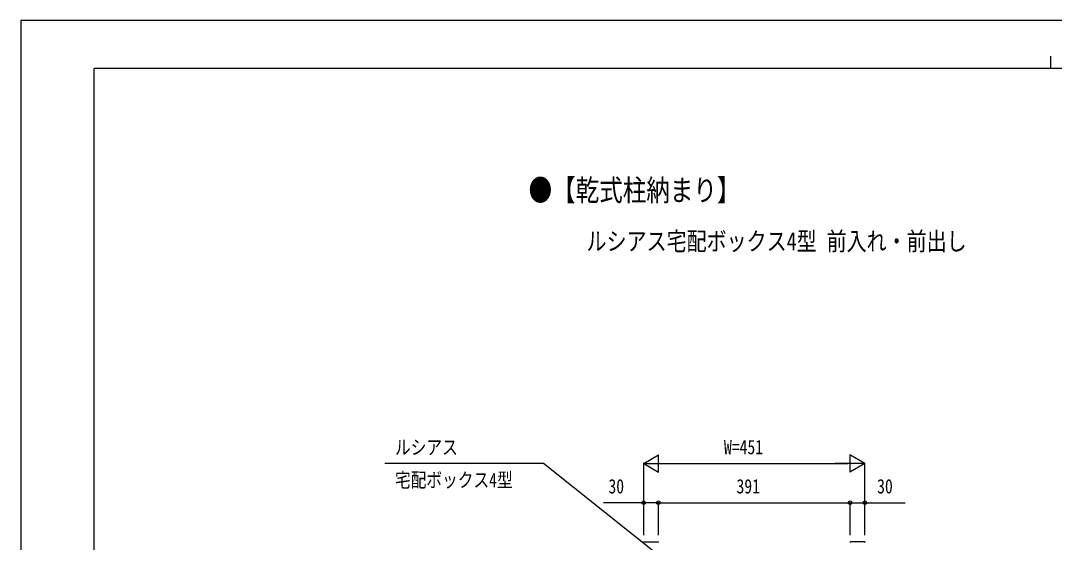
# Model space of a CAD drawing. Units: millimetres, scale not verified. Extents: x -2102 to 2102, y -1485 to 1485.
# Drawn here: x -2102 to 5, y 421 to 1485 of the extents above; entities that cross this region are included whole.
import ezdxf
from ezdxf.enums import TextEntityAlignment as Align

# ---------------------------------------------------------------- set-up
doc = ezdxf.new("R2010")
doc.units = ezdxf.units.MM
doc.header["$LTSCALE"] = 8
for name, color, linetype in [('0-1_USER1', 3, 'Continuous'), ('0-3_YKK_A1', 4, 'Continuous'), ('0-4_YKK_D', 6, 'Continuous'), ('0-5_YKK_ZWAK', 7, 'Continuous')]:
    doc.layers.add(name, color=color, linetype=linetype)
doc.styles.add('ＭＳ ゴシック', font='')
doc.styles.get('ＭＳ ゴシック').set_extended_font_data('MS Gothic')

msp = doc.modelspace()

# ---------------------------------------------------------------- linework, layer by layer
at = {"layer": '0-3_YKK_A1'}
for p, q in [((-831.578, 421.5), (-802.704, 421.5)), ((-381.376, 421.5), (-410.25, 421.5))]:
    msp.add_line(p, q, dxfattribs=at)
for centre, start, end in [((-831.578, 420.5), 90, 176.5), ((-802.704, 420.5), 3.5, 90), ((-410.25, 420.5), 90, 176.5), ((-381.376, 420.5), 3.5, 90)]:
    msp.add_arc(centre, 1, start, end, dxfattribs=at)
at = {"layer": '0-4_YKK_D'}
for p, q in [((-831.991, 581.5), (-801.68, 599)), ((-801.68, 564), (-801.68, 599)), ((-380.99, 581.5), (-411.301, 599)), ((-411.301, 599), (-411.301, 564)), ((-831.991, 435.5), (-831.991, 582.5)), ((-831.991, 581.5), (-801.68, 564)), ((-831.991, 581.5), (-771.369, 581.5)), ((-796.991, 581.5), (-415.99, 581.5)), ((-380.99, 581.5), (-441.611, 581.5)), ((-380.99, 581.5), (-411.301, 564)), ((-380.99, 435.5), (-380.99, 582.5)), ((-831.991, 435.5), (-831.991, 502.5)), ((-801.991, 435.5), (-801.991, 502.5)), ((-801.991, 435.5), (-801.991, 502.5)), ((-801.991, 501.5), (-410.991, 501.5)), ((-410.991, 435.5), (-410.991, 502.5)), ((-410.991, 435.5), (-410.991, 502.5)), ((-380.99, 435.5), (-380.99, 502.5))]:
    msp.add_line(p, q, dxfattribs=at)
for points in [[(-673.091, 291.588), (-1036.391, 581.5), (-1360.177, 581.5)], [(-801.991, 501.5), (-831.991, 501.5), (-913.924, 501.5)], [(-410.991, 501.5), (-380.99, 501.5), (-299.056, 501.5)]]:
    msp.add_lwpolyline(points, dxfattribs=at)
for centre in [(-831.991, 501.5), (-801.991, 501.5), (-801.991, 501.5), (-410.991, 501.5), (-410.991, 501.5), (-380.99, 501.5)]:
    msp.add_circle(centre, 3.75, dxfattribs=at)
at = {"layer": '0-5_YKK_ZWAK'}
for p, q in [((-2.49, 1412.5), (-2.49, 1387.5)), ((1947.51, 1387.5), (-1952.49, 1387.5)), ((-1952.49, -1262.5), (-1952.49, 1387.5))]:
    msp.add_line(p, q, dxfattribs=at)
msp.add_lwpolyline([(-2102.5, -1485), (2102.5, -1485), (2102.5, 1485), (-2102.5, 1485)], close=True, dxfattribs=at)

# ---------------------------------------------------------------- texts
at = {"layer": '0-1_USER1', "style": 'ＭＳ ゴシック', "width": 0.8}
for s, height, p in [('●【乾式柱納まり】', 43.99, (-1066.7, 1104)), ('ルシアス宅配ボックス4型 前入れ・前出し', 37.39, (-948.5, 1005))]:
    msp.add_text(s, height=height, dxfattribs=at).set_placement(p, align=Align.BOTTOM_LEFT)
at = {"layer": '0-4_YKK_D', "style": 'ＭＳ ゴシック', "width": 0.8}
for s, p in [('ルシアス', (-1339.185, 590.969)), ('W=451', (-668.357, 591.5)), ('宅配ボックス4型', (-1339.185, 524.302)), ('30', (-903.924, 511.5)), ('391', (-642.757, 511.5)), ('30', (-355.99, 511.5))]:
    msp.add_text(s, height=29.33, dxfattribs=at).set_placement(p, align=Align.BOTTOM_LEFT)

doc.saveas('drawing.dxf')
